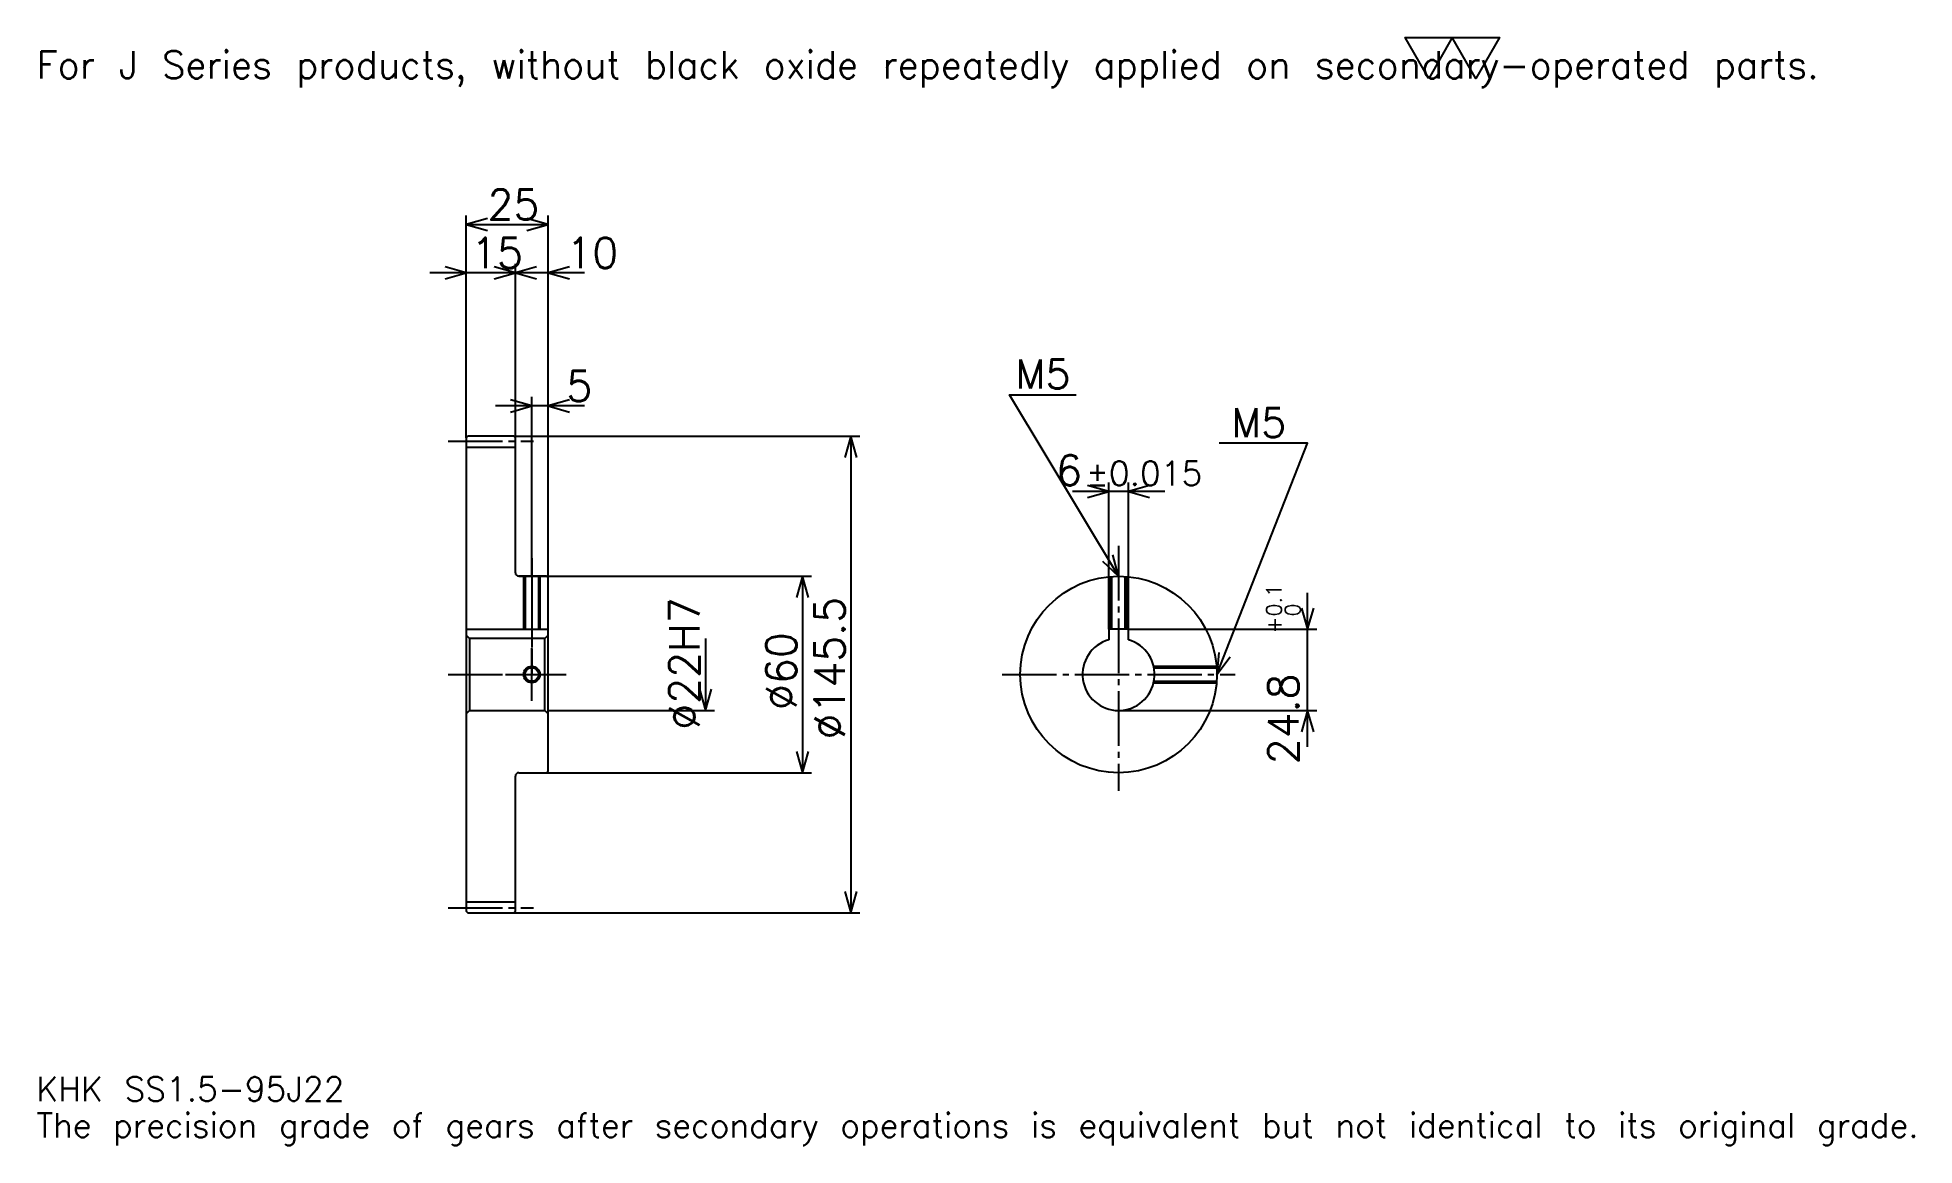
# Model space of a CAD drawing. Extents: x 19 to 592, y 7 to 345.
import ezdxf

# ---------------------------------------------------------------- set-up
doc = ezdxf.new("R2010")
doc.units = 0
doc.linetypes.add('DASHDOT', pattern=[22.173913, 16.630435, -1.847826, 1.847826, -1.847826])
doc.layers.get('0').update_dxf_attribs({"linetype": 'CONTINUOUS'})
doc.layers.add('DASHDOT', color=6, linetype='DASHDOT')
doc.styles.add('KANJI', font='TXT', dxfattribs={"bigfont": 'BIGFONT'})

msp = doc.modelspace()

# ---------------------------------------------------------------- linework, layer by layer
at = {"color": 5}
for p, q in [((149.67392, 223.347824), (149.67392, 290.793488)), ((149.67392, 288.021729), (174.67392, 288.021729)), ((174.67392, 223.347824), (174.67392, 290.793488)), ((164.67392, 223.347824), (164.67392, 276.010864)), ((175.76088, 273.239136), (138.58696, 273.239136)), ((185.76088, 273.239136), (153.58696, 273.239136)), ((169.67392, 223.347824), (169.67392, 235.358688)), ((185.76088, 232.586945), (158.58696, 232.586945)), ((149.67392, 222.847824), (149.67392, 223.347824)), ((164.17392, 223.347824), (174.67392, 223.347824)), ((164.67392, 222.847824), (164.67392, 223.347824)), ((169.67392, 180.597824), (169.67392, 223.347824)), ((169.67392, 180.597824), (169.67392, 223.347824)), ((174.67392, 223.347824), (269.836975, 223.347824)), ((174.67392, 180.097824), (174.67392, 223.347824)), ((267.065216, 223.347824), (267.065216, 77.847824)), ((362.891296, 206.467392), (334.717407, 206.467392)), ((345.804352, 164.397827), (345.804352, 209.239136)), ((351.804352, 164.397827), (351.804352, 209.239136)), ((165.67392, 180.597824), (174.67392, 180.597824)), ((174.67392, 180.597824), (255.054352, 180.597824)), ((252.282623, 180.597824), (252.282623, 120.597824)), ((406.521759, 128.510864), (406.521759, 175.484787)), ((222.717407, 161.597824), (222.717407, 139.597824)), ((351.804352, 164.397827), (409.293488, 164.397827)), ((174.67392, 139.597824), (225.489136, 139.597824)), ((348.804352, 139.597824), (409.293488, 139.597824)), ((165.67392, 120.597824), (174.67392, 120.597824)), ((174.67392, 120.597824), (255.054352, 120.597824)), ((164.17392, 77.847824), (174.67392, 77.847824)), ((174.67392, 77.847824), (269.836975, 77.847824))]:
    msp.add_line(p, q, dxfattribs=at)
at = {"color": 4}
for p, q in [((149.67392, 219.972824), (164.67392, 219.972824)), ((149.67392, 164.397827), (174.67392, 164.397827)), ((150.67392, 161.597824), (150.67392, 139.597824)), ((173.67392, 161.597824), (174.67392, 162.597824)), ((173.67392, 139.597824), (174.67392, 138.597824)), ((149.67392, 81.222824), (164.67392, 81.222824))]:
    msp.add_line(p, q, dxfattribs=at)
at = {"color": 7}
msp.add_lwpolyline([(443.478271, 332.608704), (436.271759, 345.100006), (465.097839, 345.100006), (457.891327, 332.608704), (450.684784, 345.100006), (443.478271, 332.608704)], dxfattribs=at)
at = {"color": 5}
for points in [[(156.141312, 289.869568), (149.67392, 288.021729), (156.141312, 286.17392)], [(168.206528, 286.17392), (174.67392, 288.021729), (168.206528, 289.869568)], [(143.206528, 271.391296), (149.67392, 273.239136), (143.206528, 275.086945)], [(158.206528, 271.391296), (164.67392, 273.239136), (158.206528, 275.086945)], [(171.141312, 275.086945), (164.67392, 273.239136), (171.141312, 271.391296)], [(181.141312, 275.086945), (174.67392, 273.239136), (181.141312, 271.391296)], [(348.804352, 180.597824), (315.543488, 236.032608), (335.869568, 236.032608)], [(163.206528, 230.739136), (169.67392, 232.586945), (163.206528, 234.434784)], [(181.141312, 234.434784), (174.67392, 232.586945), (181.141312, 230.739136)], [(268.913055, 216.880432), (267.065216, 223.347824), (265.217407, 216.880432)], [(378.804352, 150.597824), (406.521759, 221.25), (379.543518, 221.25)], [(339.336975, 204.619568), (345.804352, 206.467392), (339.336975, 208.315216)], [(358.271729, 208.315216), (351.804352, 206.467392), (358.271729, 204.619568)], [(343.892395, 185.192871), (348.804352, 180.597824), (347.061401, 187.094269)], [(254.130432, 174.130432), (252.282623, 180.597824), (250.434784, 174.130432)], [(404.67395, 170.865219), (406.521759, 164.397827), (408.369598, 170.865219)], [(379.446106, 157.29332), (378.804352, 150.597824), (382.886475, 155.943634)], [(220.869568, 146.065216), (222.717407, 139.597824), (224.565216, 146.065216)], [(408.369598, 133.130432), (406.521759, 139.597824), (404.67395, 133.130432)], [(250.434784, 127.065216), (252.282623, 120.597824), (254.130432, 127.065216)], [(265.217407, 84.315216), (267.065216, 77.847824), (268.913055, 84.315216)]]:
    msp.add_lwpolyline(points, dxfattribs=at)
at = {"color": 4}
for points in [[(164.67392, 181.597824), (164.67392, 222.847824), (164.17392, 223.347824), (150.17392, 223.347824), (149.67392, 222.847824), (149.67392, 138.597824)], [(165.67392, 120.597824), (174.17392, 120.597824), (174.67392, 121.097824), (174.67392, 180.097824), (174.17392, 180.597824), (165.67392, 180.597824)], [(167.17392, 180.597824), (167.17392, 164.397827)], [(167.608917, 180.597824), (167.608917, 164.397827)], [(171.738922, 180.597824), (171.738922, 164.397827)], [(172.17392, 180.597824), (172.17392, 164.397827)], [(346.304352, 164.397827), (346.304352, 180.493469)], [(346.739349, 164.397827), (346.739349, 180.526672)], [(350.869354, 164.397827), (350.869354, 180.526672)], [(351.304352, 164.397827), (351.304352, 180.493469)], [(149.67392, 138.597824), (150.67392, 139.597824), (173.67392, 139.597824), (173.67392, 161.597824), (150.67392, 161.597824), (149.67392, 162.597824)], [(351.804352, 161.180832), (351.804352, 164.397827), (345.804352, 164.397827), (345.804352, 161.180832)], [(359.516479, 153.097824), (378.700012, 153.097824)], [(359.608765, 152.662827), (378.733215, 152.662827)], [(359.516479, 148.097824), (378.700012, 148.097824)], [(359.608765, 148.532822), (378.733215, 148.532822)], [(149.67392, 138.597824), (149.67392, 78.347824), (150.17392, 77.847824), (164.17392, 77.847824), (164.67392, 78.347824), (164.67392, 119.597824)]]:
    msp.add_lwpolyline(points, dxfattribs=at)
for centre, radius in [((348.804352, 150.597824), 30), ((169.67392, 150.597824), 2.065)]:
    msp.add_circle(centre, radius, dxfattribs=at)
at = {"color": 7}
msp.add_circle((169.67392, 150.597824), 2.5, dxfattribs=at)
at = {"color": 4}
for centre, radius, start, end in [((165.67392, 181.597824), 1, 180, 270), ((348.804352, 150.597824), 11, 105.826620886, 74.173379114), ((165.67392, 119.597824), 1, 90, 180)]:
    msp.add_arc(centre, radius, start, end, dxfattribs=at)
at = {"layer": 'DASHDOT', "color": 7}
for p, q in [((144.130447, 221.847824), (170.217392, 221.847824)), ((348.804352, 189.83696), (348.804352, 115.054344)), ((169.67392, 180.597824), (169.67392, 150.597824)), ((144.130447, 150.597824), (180.217392, 150.597824)), ((313.260864, 150.597824), (384.347839, 150.597824)), ((144.130447, 79.347824), (170.217392, 79.347824))]:
    msp.add_line(p, q, dxfattribs=at)
for points in [[(169.67392, 186.141296), (169.67392, 158.85434)], [(169.67392, 142.554352), (169.67392, 158.641296)], [(161.630447, 150.597824), (177.717392, 150.597824)]]:
    msp.add_lwpolyline(points, dxfattribs=at)

# ---------------------------------------------------------------- texts
at = {"color": 7, "style": 'KANJI'}
for s, height, p in [('For J Series products, without black oxide repeatedly applied on secondary-operated parts.', 8.315217, (18.47826, 332.608704)), ('25', 9.23913, (156.168488, 289.5)), ('15', 9.23913, (151.168488, 274.717407)), ('10', 9.23913, (180.217392, 274.717407)), ('M5', 8.869566, (317.391296, 237.880432)), ('5', 9.23913, (180.217392, 234.065216)), ('M5', 8.869566, (383.239136, 223.097824)), ('6', 9.23913, (329.732971, 208.315216)), ('%%p0.015', 7.391304, (338.87854, 208.315216)), ('KHK SS1.5-95J22', 7.391304, (18.47826, 20.326086)), ('The precision grade of gears after secondary operations is equivalent but not identical to its original grade.', 7.391304, (18.47826, 9.23913))]:
    msp.add_text(s, height=height, dxfattribs=at).set_placement(p)
for s, height, p in [('%%c22H7', 9.23913, (220.869568, 133.736404)), ('%%c145.5', 9.23913, (265.217407, 130.733704)), ('0.1', 4.619565, (398.576111, 168.338287)), ('+', 4.619565, (398.576111, 163.164368)), ('0', 4.619565, (404.304382, 168.338287)), ('%%c60', 9.23913, (250.434784, 139.741852)), ('24.8', 9.23913, (403.75, 123.173752))]:
    msp.add_text(s, height=height, rotation=90, dxfattribs=at).set_placement(p)

doc.saveas('drawing.dxf')
